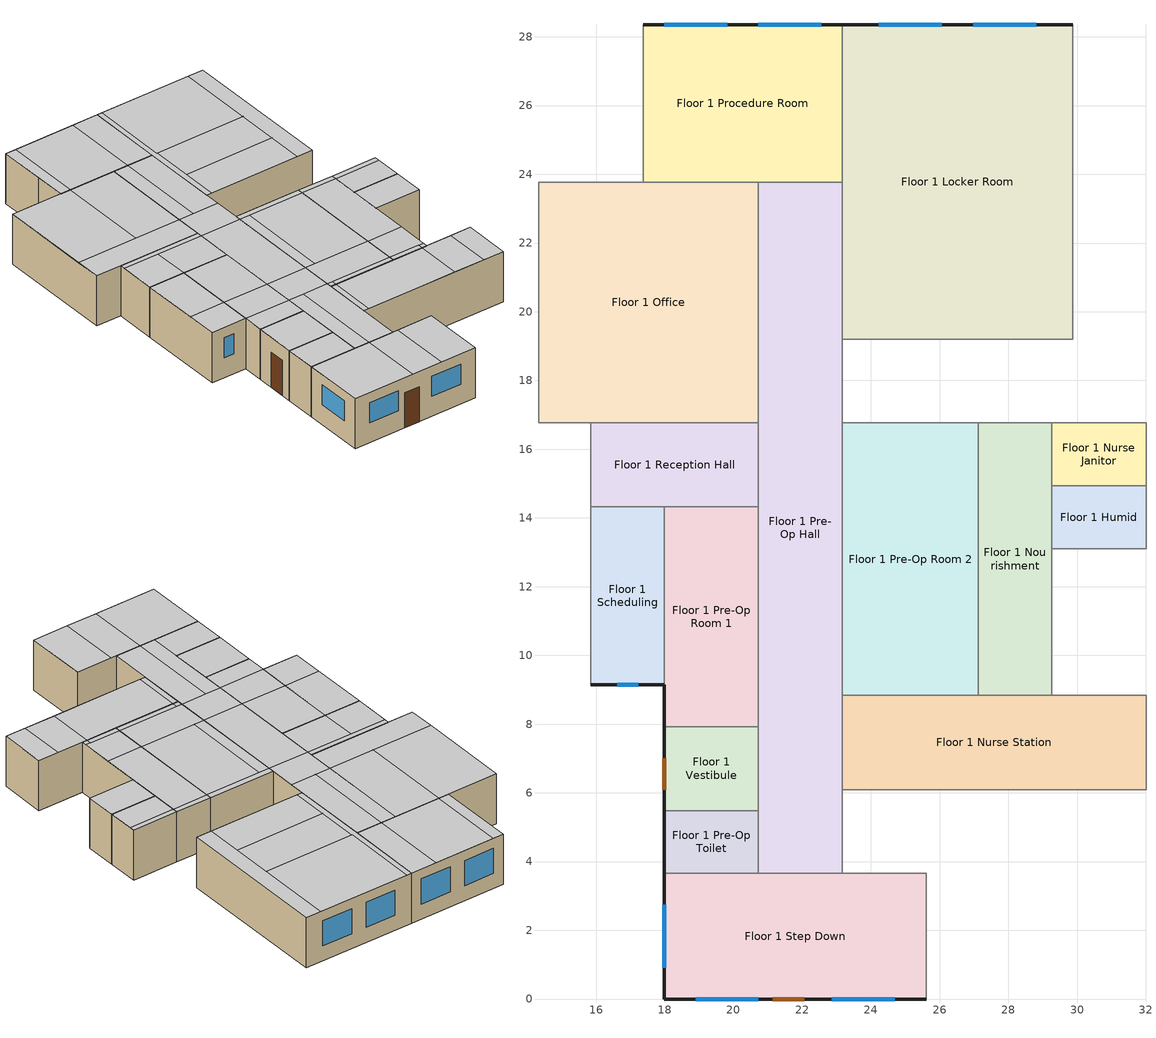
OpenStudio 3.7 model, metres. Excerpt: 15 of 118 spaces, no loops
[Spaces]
Floor 1 Vestibule
 floor ground (Foundation F 126 Perim 244 Area 669): 20.73,7.92 20.73,5.49 17.98,5.49 17.98,7.92 z0
 wall outside: 17.98,7.92 17.98,5.49 z0:3.05
 wall to Floor 1 Pre-Op Hall: 20.73,5.49 20.73,7.92 z0:3.05
 wall to Floor 1 Pre-Op Room 1: 20.73,7.92 17.98,7.92 z0:3.05
 wall to Floor 1 Pre-Op Toilet: 17.98,5.49 20.73,5.49 z0:3.05
 door: 17.98,7.01 17.98,6.1 z0:2.13
 ceiling to Floor 2 Exam 1: 20.73,5.49 20.73,7.92 17.98,7.92 17.98,5.49 z3.05
Floor 1 Scheduling
 floor ground (Foundation F 126 Perim 213 Area 1106): 17.98,14.33 17.98,9.14 15.85,9.14 15.85,14.33 z0
 wall outside: 15.85,9.14 17.98,9.14 z0:3.05
 wall to Floor 1 Reception: 15.85,14.33 15.85,9.14 z0:3.05
 wall to Floor 1 Pre-Op Room 1: 17.98,9.14 17.98,14.33 z0:3.05
 wall to Floor 1 Reception Hall: 17.98,14.33 15.85,14.33 z0:3.05
 window: 16.61,9.14 17.22,9.14 z1.22:2.44
 ceiling to Floor 2 Reception Toilet: 17.98,10.97 17.98,14.33 15.85,14.33 15.85,10.97 z3.05
 ceiling to Floor 2 Reception Hall: 17.98,9.14 17.98,10.97 15.85,10.97 15.85,9.14 z3.05
Floor 1 Pre-Op Room 1
 floor ground (Foundation F 126 Perim 122 Area 1756): 20.73,14.33 20.73,7.92 17.98,7.92 17.98,14.33 z0
 wall outside: 17.98,9.14 17.98,7.92 z0:3.05
 wall to Floor 1 Reception Hall: 20.73,14.33 17.98,14.33 z0:3.05
 wall to Floor 1 Pre-Op Hall: 20.73,7.92 20.73,14.33 z0:3.05
 ceiling to Floor 2 Scheduling 2: 20.73,10.97 20.73,14.33 17.98,14.33 17.98,10.97 z3.05
 ceiling to Floor 2 Reception Hall: 20.73,9.14 20.73,10.97 17.98,10.97 17.98,9.14 z3.05
 ceiling to Floor 2 Exam 1: 20.73,7.92 20.73,9.14 17.98,9.14 17.98,7.92 z3.05
Floor 1 Pre-Op Hall
 floor ground (Foundation F 126 Perim 0 Area 4905): 23.16,23.77 23.16,3.66 20.73,3.66 20.73,23.77 z0
 wall to Floor 1 Nurse Hall: 23.16,3.66 23.16,6.1 z0:3.05
 wall to Floor 1 Office: 20.73,23.77 20.73,16.76 z0:3.05
 wall to Floor 1 Locker Room Hall: 23.16,16.76 23.16,19.2 z0:3.05
 wall to Floor 1 Pre-Op Room 2: 23.16,8.84 23.16,16.76 z0:3.05
 wall to Floor 1 Procedure Room: 23.16,23.77 20.73,23.77 z0:3.05
 wall to Floor 1 Nurse Station: 23.16,6.1 23.16,8.84 z0:3.05
 wall to Floor 1 Step Down: 20.73,3.66 23.16,3.66 z0:3.05
 wall to Floor 1 Locker Room: 23.16,19.2 23.16,23.77 z0:3.05
 wall to Floor 1 Pre-Op Toilet: 20.73,5.49 20.73,3.66 z0:3.05
 wall to Floor 1 Reception Hall: 20.73,16.76 20.73,14.33 z0:3.05
 ceiling to Floor 2 Exam 1: 21.64,3.66 21.64,9.14 20.73,9.14 20.73,3.66 z3.05
 ceiling to Floor 2 Exam Hall 1: 23.16,3.66 23.16,9.14 21.64,9.14 21.64,3.66 z3.05
 ceiling to Floor 2 Work Hall: 23.16,16.46 23.16,18.29 20.73,18.29 20.73,16.46 z3.05
 ceiling to Floor 2 Exam Hall 6: 23.16,18.29 23.16,23.77 21.64,23.77 21.64,18.29 z3.05
 ceiling to Floor 2 Exam 9: 21.64,18.29 21.64,23.77 20.73,23.77 20.73,18.29 z3.05
 ceiling to Floor 2 Scheduling 2: 23.16,10.97 23.16,16.46 20.73,16.46 20.73,10.97 z3.05
 ceiling to Floor 2 Reception Hall: 23.16,9.14 23.16,10.97 20.73,10.97 20.73,9.14 z3.05
Floor 1 Procedure Room
 floor ground (Foundation F 126 Perim 579 Area 2648): 23.16,28.35 23.16,23.77 17.37,23.77 17.37,28.35 z0
 wall outside: 23.16,28.35 17.37,28.35 z0:3.05
 wall to Floor 1 Locker Room: 23.16,23.77 23.16,28.35 z0:3.05
 wall to Floor 1 MRI Hall: 17.37,25.6 17.37,23.77 z0:3.05
 wall to Floor 1 Office: 17.37,23.77 20.73,23.77 z0:3.05
 wall to Floor 1 MRI Toilet: 17.37,28.35 17.37,25.6 z0:3.05
 window: 19.81,28.35 17.98,28.35 / 22.56,28.35 20.73,28.35 z0.91:2.44
 ceiling to Floor 2 Work: 17.98,23.77 17.98,28.35 17.37,28.35 17.37,23.77 z3.05
 ceiling to Floor 2 Exam Hall 6: 23.16,23.77 23.16,28.35 21.64,28.35 21.64,23.77 z3.05
 ceiling to Floor 2 Exam 9: 21.64,23.77 21.64,28.35 17.98,28.35 17.98,23.77 z3.05
Floor 1 Pre-Op Room 2
 floor ground (Foundation F 126 Perim 0 Area 314): 27.13,16.76 27.13,8.84 23.16,8.84 23.16,16.76 z0
 wall to Floor 1 Nurse Station: 23.16,8.84 27.13,8.84 z0:3.05
 wall to Floor 1 Locker Room Hall: 27.13,16.76 23.16,16.76 z0:3.05
 wall to Floor 1 Nourishment: 27.13,8.84 27.13,16.76 z0:3.05
 ceiling to Floor 2 Work Hall: 27.13,16.46 27.13,16.76 23.16,16.76 23.16,16.46 z3.05
 ceiling to Floor 2 Exam Hall 1: 23.47,8.84 23.47,9.14 23.16,9.14 23.16,8.84 z3.05
 ceiling to Floor 2 Exam 2: 27.13,8.84 27.13,9.14 23.47,9.14 23.47,8.84 z3.05
 ceiling to Floor 2 Reception Hall: 27.13,9.14 27.13,10.97 23.16,10.97 23.16,9.14 z3.05
 ceiling to Floor 2 Scheduling 2: 23.77,10.97 23.77,16.46 23.16,16.46 23.16,10.97 z3.05
 ceiling to Floor 2 X-Ray: 27.13,10.97 27.13,16.46 23.77,16.46 23.77,10.97 z3.05
Floor 1 Locker Room
 floor ground (Foundation F 126 Perim 671 Area 6132): 29.87,28.35 29.87,19.2 23.16,19.2 23.16,28.35 z0
 wall outside: 29.87,28.35 23.16,28.35 z0:3.05
 wall to Floor 1 Locker Room Hall: 23.16,19.2 29.87,19.2 z0:3.05
 wall to Floor 1 Lounge: 29.87,19.2 29.87,28.35 z0:3.05
 window: 28.8,28.35 26.97,28.35 / 26.06,28.35 24.23,28.35 z0.91:2.44
 ceiling to Floor 2 Exam Hall 5: 29.87,19.2 29.87,28.35 28.96,28.35 28.96,19.2 z3.05
 ceiling to Floor 2 Exam 8: 28.96,23.77 28.96,28.35 23.47,28.35 23.47,23.77 z3.05
 ceiling to Floor 2 Exam Hall 6: 23.47,19.2 23.47,28.35 23.16,28.35 23.16,19.2 z3.05
 ceiling to Floor 2 Nurse Station 2: 28.96,19.2 28.96,21.34 23.47,21.34 23.47,19.2 z3.05
 ceiling to Floor 2 Storage 3: 28.96,21.34 28.96,23.77 23.47,23.77 23.47,21.34 z3.05
Floor 1 Nurse Station
 floor ground (Foundation F 126 Perim 0 Area 2425): 32,8.84 32,6.1 23.16,6.1 23.16,8.84 z0
 wall to Floor 1 Nurse Hall: 23.16,6.1 32,6.1 z0:3.05
 wall to Floor 1 Clean: 32,8.84 29.26,8.84 z0:3.05
 wall to Floor 1 Nourishment: 29.26,8.84 27.13,8.84 z0:3.05
 wall to Floor 1 PACU: 32,6.1 32,8.84 z0:3.05
 ceiling to Floor 2 Exam Hall 2: 30.78,6.1 30.78,8.84 28.96,8.84 28.96,6.1 z3.05
 ceiling to Floor 2 Exam Hall 1: 23.47,6.1 23.47,8.84 23.16,8.84 23.16,6.1 z3.05
 ceiling to Floor 2 Exam 3: 32,6.1 32,8.84 30.78,8.84 30.78,6.1 z3.05
 ceiling to Floor 2 Exam 2: 28.96,6.1 28.96,8.84 23.47,8.84 23.47,6.1 z3.05
Floor 1 Pre-Op Toilet
 floor ground (Foundation F 126 Perim 183 Area 502): 20.73,5.49 20.73,3.66 17.98,3.66 17.98,5.49 z0
 wall outside: 17.98,5.49 17.98,3.66 z0:3.05
 wall to Floor 1 Step Down: 17.98,3.66 20.73,3.66 z0:3.05
 ceiling to Floor 2 Exam 1: 20.73,3.66 20.73,5.49 17.98,5.49 17.98,3.66 z3.05
Floor 1 Office
 floor ground (Foundation F 126 Perim 0 Area 4487): 20.73,23.77 20.73,16.76 14.33,16.76 14.33,23.77 z0
 wall to Floor 1 MRI Hall: 17.37,23.77 14.33,23.77 z0:3.05
 wall to Floor 1 Reception: 14.33,23.77 14.33,16.76 15.85,16.76 z0:3.05
 wall to Floor 1 Reception Hall: 15.85,16.76 20.73,16.76 z0:3.05
 ceiling to Floor 2 Work Hall: 20.73,16.76 20.73,18.29 14.33,18.29 14.33,16.76 z3.05
 ceiling to Floor 2 Exam 9: 20.73,18.29 20.73,23.77 17.98,23.77 17.98,18.29 z3.05
 ceiling to Floor 2 Work: 17.98,18.29 17.98,23.77 14.33,23.77 14.33,18.29 z3.05
Floor 1 Nourishment
 floor ground (Foundation F 126 Perim 0 Area 1691): 29.26,16.76 29.26,8.84 27.13,8.84 27.13,16.76 z0
 wall to Floor 1 Nurse Janitor: 29.26,14.94 29.26,16.76 z0:3.05
 wall to Floor 1 Humid: 29.26,13.11 29.26,14.94 z0:3.05
 wall to Floor 1 Locker Room Hall: 29.26,16.76 27.13,16.76 z0:3.05
 wall to Floor 1 Clean: 29.26,8.84 29.26,13.11 z0:3.05
 ceiling to Floor 2 X-Ray: 29.26,10.97 29.26,16.46 27.13,16.46 27.13,10.97 z3.05
 ceiling to Floor 2 Exam 2: 28.96,8.84 28.96,9.14 27.13,9.14 27.13,8.84 z3.05
 ceiling to Floor 2 Reception Hall: 29.26,9.14 29.26,10.97 27.13,10.97 27.13,9.14 z3.05
 ceiling to Floor 2 Work Hall: 29.26,16.46 29.26,16.76 27.13,16.76 27.13,16.46 z3.05
 ceiling to Floor 2 Exam Hall 2: 29.26,8.84 29.26,9.14 28.96,9.14 28.96,8.84 z3.05
Floor 1 Humid
 floor ground (Foundation F 126 Perim 0 Area 502): 32,14.94 32,13.11 29.26,13.11 29.26,14.94 z0
 wall to Floor 1 Clean: 29.26,13.11 32,13.11 z0:3.05
 wall to Floor 1 Nurse Janitor: 32,14.94 29.26,14.94 z0:3.05
 wall to Floor 1 Sterile Storage: 32,13.11 32,14.94 z0:3.05
 ceiling to Floor 2 X-Ray: 32,13.11 32,14.94 29.26,14.94 29.26,13.11 z3.05
Floor 1 Step Down
 floor ground (Foundation F 126 Perim 1128 Area 2787): 25.6,3.66 25.6,0 17.98,0 17.98,3.66 z0
 wall outside: 17.98,3.66 17.98,0 25.6,0 z0:3.05
 wall to Floor 1 Nurse Hall: 25.6,3.66 23.16,3.66 z0:3.05
 wall to Floor 1 Recovery Room: 25.6,0 25.6,3.66 z0:3.05
 window: 22.86,0 24.69,0 / 18.9,0 20.73,0 / 17.98,2.74 17.98,0.91 z1.22:2.44
 door: 21.14,0 22.06,0 z0:2.13
 ceiling to Floor 2 Exam 1: 21.64,0 21.64,3.66 17.98,3.66 17.98,0 z3.05
 ceiling to Floor 2 Exam Hall 1: 23.47,0 23.47,3.66 21.64,3.66 21.64,0 z3.05
 ceiling to Floor 2 Exam 2: 25.6,0 25.6,3.66 23.47,3.66 23.47,0 z3.05
Floor 1 Reception Hall
 floor ground (Foundation F 126 Perim 0 Area 1189): 20.73,16.76 20.73,14.33 15.85,14.33 15.85,16.76 z0
 wall to Floor 1 Reception: 15.85,16.76 15.85,14.33 z0:3.05
 ceiling to Floor 2 Work Hall: 20.73,16.46 20.73,16.76 15.85,16.76 15.85,16.46 z3.05
 ceiling to Floor 2 Reception Toilet: 17.98,14.33 17.98,16.46 15.85,16.46 15.85,14.33 z3.05
 ceiling to Floor 2 Scheduling 2: 20.73,14.33 20.73,16.46 17.98,16.46 17.98,14.33 z3.05
Floor 1 Nurse Janitor
 floor ground (Foundation F 126 Perim 0 Area 502): 32,16.76 32,14.94 29.26,14.94 29.26,16.76 z0
 wall to Floor 1 Sterile Storage: 32,14.94 32,16.76 z0:3.05
 wall to Floor 1 Locker Room Hall: 32,16.76 29.26,16.76 z0:3.05
 ceiling to Floor 2 Work Hall: 32,16.46 32,16.76 29.26,16.76 29.26,16.46 z3.05
 ceiling to Floor 2 X-Ray: 32,14.94 32,16.46 29.26,16.46 29.26,14.94 z3.05
[Site]
Atlanta-Hartsfield Jackson Intl AP_GA_USA: Latitude {deg}=33.63; Longitude {deg}=-84.43; Time Zone {hr}=-5; Elevation {m}=308; Terrain=City
[Building]
-Outpatient-ASHRAE 169-2013-3A created: 2026-01-24 15:13:09 -0500: North Axis {deg}=0; Default Construction Set=90.1-2013 - Outpatient - ASHRAE 169-2013-3A; Standards Number of Stories=3; Standards Number of Above Ground Stories=3; Standards Building Type=Outpatient
[ClimateZones]
Climate Zone Institution Name 1=ASHRAE; Climate Zone Document Name 1=ANSI/ASHRAE Standard 169; Climate Zone Document Year 1=2006; Climate Zone Value 1=3A
[Site:WaterMainsTemperature]
Calculation Method=Correlation; Annual Average Outdoor Air Temperature {C}=16.6; Maximum Difference In Monthly Average Outdoor Air Temperatures {deltaC}=22.5
[SizingPeriod:DesignDay] Barometric Pressure {Pa}=97621; Rain Indicator=No; Snow Indicator=No; Day of Month=21; Daylight Saving Time Indicator=No; Humidity Condition Type=Wetbulb; Dry-Bulb Temperature Range Modifier Type=DefaultMultipliers
Name | Maximum Dry-Bulb Temperature {C} | Daily Dry-Bulb Temperature Range {deltaC} | Wind Speed {m/s} | Wind Direction {deg} | Month | Day Type | Wetbulb or DewPoint at Maximum Dry-Bulb {C} | Solar Model Indicator | ASHRAE Clear Sky Optical Depth for Beam Irradiance | ASHRAE Clear Sky Optical Depth for Diffuse Irradiance | Sky Clearness
Atlanta-Hartsfield.Jackson.Intl.AP_GA_USA Ann Clg .4% Condns DB=>MWB | 34.4 | 9.5 | 4 | 300 | 7 | SummerDesignDay | 23.5 | ASHRAETau | 0.556 | 1.779
Atlanta-Hartsfield.Jackson.Intl.AP_GA_USA Ann Htg 99.6% Condns DB | -6.3 | 0 | 5.3 | 320 | 1 | WinterDesignDay | -6.3 | ASHRAEClearSky |  |  | 0
[Site:GroundTemperature:FCfactorMethod]
January Ground Temperature {C}=16; February Ground Temperature {C}=11.9; March Ground Temperature {C}=7.7; April Ground Temperature {C}=4; May Ground Temperature {C}=7.9; June Ground Temperature {C}=13.8; July Ground Temperature {C}=17.2; August Ground Temperature {C}=20.8; September Ground Temperature {C}=24.8; October Ground Temperature {C}=26.1; November Ground Temperature {C}=26.5; December Ground Temperature {C}=22.5
[Material:NoMass] Thermal Absorptance=0.9; Solar Absorptance=0.7
Name | Roughness | Thermal Resistance {m2-K/W} | Visible Absorptance
CP02 CARPET PAD | VeryRough | 0.21648 | 0.8
Typical Insulation R-10.94 | Smooth | 1.92744 | 0.7
Typical Carpet Pad | Smooth | 0.21648 | 0.8
Typical Insulation R-10.81 | Smooth | 1.90342 | 0.7
Typical Insulation R-24.52 | Smooth | 4.31889 | 0.7
Typical Insulation R-0.58 | Smooth | 0.101875 | 0.7
Typical Insulation R-1.15 | Smooth | 0.202527 | 0.7
[Material]
Name | Roughness | Thickness {m} | Conductivity {W/m-K} | Density {kg/m3} | Specific Heat {J/kg-K} | Thermal Absorptance | Solar Absorptance | Visible Absorptance
100mm Normalweight concrete floor | MediumSmooth | 0.1016 | 2.31 | 2322 | 832
G01 13mm gypsum board | Smooth | 0.0127 | 0.16 | 800 | 1090 | 0.9 | 0.7 | 0.5
4 in. Normalweight Concrete Floor | MediumRough | 0.1016 | 2.31 | 2322 | 832 | 0.9 | 0.7 | 0.7
25mm Stucco | Smooth | 0.0254 | 0.72 | 1856 | 840 | 0.9 | 0.7 | 0.7
5/8 in. Gypsum Board | MediumSmooth | 0.0159 | 0.16 | 800 | 1090 | 0.9 | 0.7 | 0.7
Roof Membrane - Highly Reflective | VeryRough | 0.0095 | 0.16 | 1121.29 | 1460 | 0.75 | 0.45 | 0.7
Metal Roof Surface; F08 Metal surface | Smooth | 0.0008 | 45.28 | 7824 | 500 | 0.9 | 0.7 | 0.7
8 in. Normalweight Concrete Floor | MediumRough | 0.2032 | 2.31 | 2322 | 832 | 0.9 | 0.7 | 0.7
8 in. Concrete Block Basement Wall | MediumRough | 0.2032 | 1.326 | 1842 | 912 | 0.9 | 0.7 | 0.7
G05 25mm wood | MediumSmooth | 0.0254 | 0.15 | 608 | 1630 | 0.9 | 0.5 | 0.5
Std Wood 6inch | MediumSmooth | 0.15 | 0.12 | 540 | 1210 | 0.9 | 0.7 | 0.7
[Construction:FfactorGroundFloor] F-Factor {W/m-K}=1.26344
Name | Area {m2} | PerimeterExposed {m}
Foundation F 126 Perim 1128 Area 2787 | 27.8709 | 11.2776
Foundation F 126 Perim 0 Area 502 | 5.01676 | 0
Foundation F 126 Perim 183 Area 502 | 5.01676 | 1.8288
Foundation F 126 Perim 0 Area 4905 | 49.0528 | 0
Foundation F 126 Perim 213 Area 1106 | 11.0555 | 2.1336
Foundation F 126 Perim 0 Area 1691 | 16.9084 | 0
Foundation F 126 Perim 579 Area 2648 | 26.4774 | 5.7912
Foundation F 126 Perim 0 Area 4487 | 44.8722 | 0
Foundation F 126 Perim 244 Area 669 | 6.68902 | 2.4384
Foundation F 126 Perim 0 Area 314 | 31.4012 | 0
Foundation F 126 Perim 671 Area 6132 | 61.316 | 6.7056
Foundation F 126 Perim 0 Area 1189 | 11.8916 | 0
Foundation F 126 Perim 0 Area 2425 | 24.2477 | 0
Foundation F 126 Perim 122 Area 1756 | 17.5587 | 1.2192
[DefaultConstructionSet]
90.1-2013 - Outpatient - ASHRAE 169-2013-3A: Default Exterior Surface Constructions=Default Surface Constructions 1; Default Interior Surface Constructions=Default Surface Constructions 2; Default Ground Contact Surface Constructions=Default Surface Constructions 3; Default Exterior SubSurface Constructions=Default Sub Surface Constructions 1; Default Interior SubSurface Constructions=Default Sub Surface Constructions 2; Interior Partition Construction=Typical Interior Partition
[DefaultSurfaceConstructions]
Name | Floor Construction | Wall Construction | Roof Ceiling Construction
Default Surface Constructions 1 | Typical Insulated Exterior Mass Floor R-13.51 | Typical Insulated Steel Framed Exterior Wall R-12.99 | Typical IEAD Roof - Highly Reflective R-25.64
Default Surface Constructions 2 | Typical Interior Floor | Typical Interior Wall | Typical Interior Ceiling
Default Surface Constructions 3 | Typical Insulated Carpeted 8in Slab Floor | Typical Insulated Basement Mass Wall
[Construction]
Typical Insulated Exterior Mass Floor R-13.51: Typical Insulation R-10.94, 4 in. Normalweight Concrete Floor, Typical Carpet Pad
Typical Insulated Steel Framed Exterior Wall R-12.99: 25mm Stucco, 5/8 in. Gypsum Board, Typical Insulation R-10.81, 5/8 in. Gypsum Board
Typical IEAD Roof - Highly Reflective R-25.64: Roof Membrane - Highly Reflective, Typical Insulation R-24.52, Metal Roof Surface
Typical Interior Floor: 100mm Normalweight concrete floor, CP02 CARPET PAD
Typical Interior Wall: G01 13mm gypsum board, G01 13mm gypsum board
Typical Interior Ceiling: CP02 CARPET PAD, 100mm Normalweight concrete floor
Typical Insulated Carpeted 8in Slab Floor: 8 in. Normalweight Concrete Floor, Typical Carpet Pad
Typical Insulated Basement Mass Wall: 8 in. Concrete Block Basement Wall
U 0.55 SHGC 0.25: Glass_2175_LayerAvg, Gap_1_W_0_0032, Glass_2022F_LayerAvg
Typical Insulated Metal Door R-1.43: F08 Metal surface, Typical Insulation R-0.58
U 0.60 SHGC 0.25 Dbl 2.5mm air: Glass_2175_LayerAvg, Gap_1_W_0_0025, Glass_2022F_LayerAvg
Typical Overhead Door R-2.0: Typical Insulation R-1.15
Window_U_0.55_SHGC_0.35_Skylight_Frame_Width_0.709_in: Glass_2052_LayerAvg, Gap_1_W_0_0038, Glass_2027F_LayerAvg
Typical Interior Window: Clear 3mm
Typical Interior Door; Typical Interior Partition: G05 25mm wood
InteriorFurnishings: Std Wood 6inch
[DefaultSubSurfaceConstructions]
Name | Fixed Window Construction | Operable Window Construction | Door Construction | Glass Door Construction | Overhead Door Construction | Skylight Construction | Tubular Daylight Dome Construction | Tubular Daylight Diffuser Construction
Default Sub Surface Constructions 1 | U 0.55 SHGC 0.25 | U 0.55 SHGC 0.25 | Typical Insulated Metal Door R-1.43 | U 0.60 SHGC 0.25 Dbl 2.5mm air | Typical Overhead Door R-2.0 | Window_U_0.55_SHGC_0.35_Skylight_Frame_Width_0.709_in | Typical Interior Window | Typical Interior Window
Default Sub Surface Constructions 2 | Typical Interior Window | Typical Interior Window | Typical Interior Door
[WindowMaterial:Glazing] Optical Data Type=SpectralAverage; Infrared Transmittance at Normal Incidence=0; Back Side Infrared Hemispherical Emissivity=0.84; Dirt Correction Factor for Solar and Visible Transmittance=1; Solar Diffusing=No
Name | Thickness {m} | Solar Transmittance at Normal Incidence | Front Side Solar Reflectance at Normal Incidence | Back Side Solar Reflectance at Normal Incidence | Visible Transmittance at Normal Incidence | Front Side Visible Reflectance at Normal Incidence | Back Side Visible Reflectance at Normal Incidence | Front Side Infrared Hemispherical Emissivity | Conductivity {W/m-K}
Glass_2175_LayerAvg | 0.0086 | 0.167758 | 0.217606 | 0.437978 | 0.416044 | 0.078729 | 0.10654 | 0.84 | 1
Glass_2022F_LayerAvg | 0.0039 | 0.355897 | 0.394095 | 0.265645 | 0.677694 | 0.042734 | 0.05547 | 0.046 | 1
Glass_2052_LayerAvg | 0.00837 | 0.507767 | 0.054228 | 0.0544931 | 0.586833 | 0.05805 | 0.058397 | 0.84 | 1
Glass_2027F_LayerAvg | 0.004 | 0.369744 | 0.470069 | 0.340935 | 0.765222 | 0.0546 | 0.073741 | 0.03675 | 1
Clear 3mm | 0.003 | 0.837 | 0.075 | 0.075 | 0.898 | 0.081 | 0.081 | 0.84 | 0.9
[WindowMaterial:Gas] Gas Type=Air
Name | Thickness {m}
Gap_1_W_0_0032 | 0.0032
Gap_1_W_0_0025 | 0.0025
Gap_1_W_0_0038 | 0.0038
[Space] Building Story=Building Story 1; Part of Total Floor Area=Yes
Name | Space Type | Thermal Zone | Design Specification Outdoor Air Object
Floor 1 Pre-Op Room 2 | Outpatient PreOp | Floor 1 Pre-Op Room 2 ZN | Outpatient PreOp Ventilation to per-area
Floor 1 Nurse Janitor | Outpatient Janitor | Floor 1 Nurse Janitor ZN | Outpatient Janitor Ventilation to per-area
Floor 1 Vestibule | Outpatient Hall_infil | Floor 1 Vestibule ZN | Outpatient Hall_infil Ventilation to per-area
Floor 1 Scheduling | Outpatient Office | Floor 1 Scheduling ZN | Outpatient Office Ventilation to per-area
Floor 1 Pre-Op Room 1 | Outpatient PreOp | Floor 1 Pre-Op Room 1 ZN | Outpatient PreOp Ventilation to per-area
Floor 1 Nourishment | Outpatient NurseStation | Floor 1 Nourishment ZN | Outpatient NurseStation Ventilation to per-area
Floor 1 Pre-Op Hall | Outpatient Hall | Floor 1 Pre-Op Hall ZN | Outpatient Hall Ventilation to per-area
Floor 1 Procedure Room | Outpatient ProcedureRoom | Floor 1 Procedure Room ZN | Outpatient ProcedureRoom Ventilation to per-area
Floor 1 Locker Room | Outpatient LockerRoom | Floor 1 Locker Room ZN | Outpatient LockerRoom Ventilation to per-area
Floor 1 Nurse Station | Outpatient NurseStation | Floor 1 Nurse Station ZN | Outpatient NurseStation Ventilation to per-area
Floor 1 Pre-Op Toilet | Outpatient Toilet | Floor 1 Pre-Op Toilet ZN | Outpatient Toilet Ventilation to per-area
Floor 1 Office | Outpatient Office | Floor 1 Office ZN | Outpatient Office Ventilation to per-area
Floor 1 Humid | Outpatient Office | Floor 1 Humid ZN | Outpatient Office Ventilation to per-area
Floor 1 Step Down | Outpatient PACU | Floor 1 Step Down ZN | Outpatient PACU Ventilation to per-area
Floor 1 Reception Hall | Outpatient Hall | Floor 1 Reception Hall ZN | Outpatient Hall Ventilation to per-area
[BuildingStory]
Building Story 1: Nominal Z Coordinate {m}=0
[SpaceType] Standards Building Type=Outpatient
Name | Default Schedule Set | Design Specification Outdoor Air Object | Standards Space Type
Outpatient Hall | Outpatient Hall Schedule Set | Outpatient Hall Ventilation | Hall
Outpatient Hall_infil | Outpatient Hall_infil Schedule Set | Outpatient Hall_infil Ventilation | Hall_infil
Outpatient Janitor | Outpatient Janitor Schedule Set | Outpatient Janitor Ventilation | Janitor
Outpatient LockerRoom | Outpatient LockerRoom Schedule Set | Outpatient LockerRoom Ventilation | LockerRoom
Outpatient NurseStation | Outpatient NurseStation Schedule Set | Outpatient NurseStation Ventilation | NurseStation
Outpatient Office | Outpatient Office Schedule Set | Outpatient Office Ventilation | Office
Outpatient PACU | Outpatient PACU Schedule Set | Outpatient PACU Ventilation | PACU
Outpatient PreOp | Outpatient PreOp Schedule Set | Outpatient PreOp Ventilation | PreOp
Outpatient ProcedureRoom | Outpatient ProcedureRoom Schedule Set | Outpatient ProcedureRoom Ventilation | ProcedureRoom
Outpatient Toilet | Outpatient Toilet Schedule Set | Outpatient Toilet Ventilation | Toilet
[People:Definition] Number of People Calculation Method=People/Area; Fraction Radiant=0.3
Name | People per Space Floor Area {person/m2}
Outpatient LockerRoom People Definition | 0.161566
Outpatient NurseStation People Definition; Outpatient PACU People Definition; Outpatient ProcedureRoom People Definition | 0.215493
Outpatient Office People Definition | 0.0538196
Outpatient PreOp People Definition | 0.107639
[People] Work Efficiency Schedule=Work Efficiency Schedule; Clothing Insulation Schedule=Clothing Schedule; Air Velocity Schedule=Air Velocity Schedule; Multiplier=1
Name | People Definition | Space or SpaceType
Outpatient LockerRoom People | Outpatient LockerRoom People Definition | Outpatient LockerRoom
Outpatient NurseStation People | Outpatient NurseStation People Definition | Outpatient NurseStation
Outpatient Office People | Outpatient Office People Definition | Outpatient Office
Outpatient PACU People | Outpatient PACU People Definition | Outpatient PACU
Outpatient PreOp People | Outpatient PreOp People Definition | Outpatient PreOp
Outpatient ProcedureRoom People | Outpatient ProcedureRoom People Definition | Outpatient ProcedureRoom
[Lights:Definition] Design Level Calculation Method=Watts/Area; Fraction Radiant=0.7; Fraction Visible=0.2; Return Air Fraction=0
Name | Watts per Space Floor Area {W/m2}
Outpatient Hall Lights Definition; Outpatient Hall_infil Lights Definition | 10.6563
Outpatient Janitor Lights Definition | 6.78126
Outpatient LockerRoom Lights Definition | 9.9028
Outpatient NurseStation Lights Definition | 7.64238
Outpatient Office Lights Definition | 11.9479
Outpatient PACU Lights Definition | 12.3785
Outpatient PreOp Lights Definition | 6.67362
Outpatient ProcedureRoom Lights Definition | 17.8681
Outpatient Toilet Lights Definition | 10.5486
[Lights] Fraction Replaceable=1
Name | Lights Definition | Space or SpaceType
Outpatient Hall Lights | Outpatient Hall Lights Definition | Outpatient Hall
Outpatient Hall_infil Lights | Outpatient Hall_infil Lights Definition | Outpatient Hall_infil
Outpatient Janitor Lights | Outpatient Janitor Lights Definition | Outpatient Janitor
Outpatient LockerRoom Lights | Outpatient LockerRoom Lights Definition | Outpatient LockerRoom
Outpatient NurseStation Lights | Outpatient NurseStation Lights Definition | Outpatient NurseStation
Outpatient Office Lights | Outpatient Office Lights Definition | Outpatient Office
Outpatient PACU Lights | Outpatient PACU Lights Definition | Outpatient PACU
Outpatient PreOp Lights | Outpatient PreOp Lights Definition | Outpatient PreOp
Outpatient ProcedureRoom Lights | Outpatient ProcedureRoom Lights Definition | Outpatient ProcedureRoom
Outpatient Toilet Lights | Outpatient Toilet Lights Definition | Outpatient Toilet
[ElectricEquipment:Definition] Design Level Calculation Method=Watts/Area; Fraction Latent=0; Fraction Radiant=0.5; Fraction Lost=0
Name | Watts per Space Floor Area {W/m2}
Outpatient Hall Elec Equip Definition; Outpatient Hall_infil Elec Equip Definition; Outpatient Toilet Elec Equip Definition | 4.30556
Outpatient Janitor Elec Equip Definition | 1.07639
Outpatient LockerRoom Elec Equip Definition; Outpatient PACU Elec Equip Definition; Outpatient ProcedureRoom Elec Equip Definition | 32.2917
Outpatient NurseStation Elec Equip Definition; Outpatient PreOp Elec Equip Definition | 21.5278
Outpatient Office Elec Equip Definition | 11.8403
[ElectricEquipment]
Name | Electric Equipment Definition | Space or SpaceType
Outpatient Hall Elec Equip | Outpatient Hall Elec Equip Definition | Outpatient Hall
Outpatient Hall_infil Elec Equip | Outpatient Hall_infil Elec Equip Definition | Outpatient Hall_infil
Outpatient Janitor Elec Equip | Outpatient Janitor Elec Equip Definition | Outpatient Janitor
Outpatient LockerRoom Elec Equip | Outpatient LockerRoom Elec Equip Definition | Outpatient LockerRoom
Outpatient NurseStation Elec Equip | Outpatient NurseStation Elec Equip Definition | Outpatient NurseStation
Outpatient Office Elec Equip | Outpatient Office Elec Equip Definition | Outpatient Office
Outpatient PACU Elec Equip | Outpatient PACU Elec Equip Definition | Outpatient PACU
Outpatient PreOp Elec Equip | Outpatient PreOp Elec Equip Definition | Outpatient PreOp
Outpatient ProcedureRoom Elec Equip | Outpatient ProcedureRoom Elec Equip Definition | Outpatient ProcedureRoom
Outpatient Toilet Elec Equip | Outpatient Toilet Elec Equip Definition | Outpatient Toilet
[DesignSpecification:OutdoorAir]
Name | Outdoor Air Method | Outdoor Air Flow per Floor Area {m3/s-m2} | Outdoor Air Flow per Person {m3/s-person} | Outdoor Air Flow Air Changes per Hour {1/hr} | Outdoor Air Flow Rate {m3/s}
Outpatient Hall Ventilation; Outpatient Hall_infil Ventilation | Sum | 0.0003048
Outpatient Janitor Ventilation | Sum | 0.0006096
Outpatient LockerRoom Ventilation; Outpatient NurseStation Ventilation; Outpatient Office Ventilation | Sum | 0.0003048 | 0.00235974
Outpatient PACU Ventilation; Outpatient PreOp Ventilation | Sum | 0.00270764 | 0.00235974
Outpatient ProcedureRoom Ventilation | Sum | 0.004064
Outpatient Toilet Ventilation |  | 0 | 0 | 0
Outpatient Office Ventilation to per-area | Sum | 0.0004318 | 0 | 0 | 0
Outpatient Hall Ventilation to per-area; Outpatient Hall_infil Ventilation to per-area | Sum | 0.0003048 | 0 | 0 | 0
Outpatient Toilet Ventilation to per-area | Sum | 0 | 0 | 0 | 0
Outpatient LockerRoom Ventilation to per-area | Sum | 0.000686054 | 0 | 0 | 0
Outpatient NurseStation Ventilation to per-area | Sum | 0.000813308 | 0 | 0 | 0
Outpatient Janitor Ventilation to per-area | Sum | 0.0006096 | 0 | 0 | 0
Outpatient PACU Ventilation to per-area | Sum | 0.00321615 | 0 | 0 | 0
Outpatient PreOp Ventilation to per-area | Sum | 0.00296164 | 0 | 0 | 0
Outpatient ProcedureRoom Ventilation to per-area | Sum | 0.004064 | 0 | 0 | 0
[DefaultScheduleSet] Number of People Schedule=OutPatientHealthCare BLDG_OCC_SCH; People Activity Level Schedule=OutPatientHealthCare ACTIVITY_SCH; Electric Equipment Schedule=OutPatientHealthCare BLDG_EQUIP_SCH_2013; Infiltration Schedule=OutPatientHealthCare INFIL_SCH
Name | Lighting Schedule
Outpatient Hall Schedule Set; Outpatient Hall_infil Schedule Set | OutPatientHealthCare BLDG_LIGHT_CORRIDOR_SCH
Outpatient Janitor Schedule Set | OutPatientHealthCare BLDG_LIGHT_STORAGE_SCH_20102013
Outpatient LockerRoom Schedule Set; Outpatient NurseStation Schedule Set; Outpatient Toilet Schedule Set | OutPatientHealthCare BLDG_LIGHT_SCH
Outpatient Office Schedule Set | OutPatientHealthCare BLDG_LIGHT_OFFICE_SCH_20102013
Outpatient PACU Schedule Set; Outpatient PreOp Schedule Set; Outpatient ProcedureRoom Schedule Set | OutPatientHealthCare BLDG_LIGHT_EXAM_SCH
[ThermostatSetpoint:DualSetpoint] Heating Setpoint Temperature Schedule=OutPatientHealthCare HTGSETP_SCH_YES_OPTIMUM
Name | Cooling Setpoint Temperature Schedule
Outpatient Office Thermostat 2; Outpatient LockerRoom Thermostat 1; Outpatient NurseStation Thermostat 1; Outpatient NurseStation Thermostat 2; Outpatient Office Thermostat 3; Outpatient Hall Thermostat 6; Outpatient PreOp Thermostat 1; Outpatient PreOp Thermostat 2; Outpatient Toilet Thermostat 4; Outpatient ProcedureRoom Thermostat 1; Outpatient Hall Thermostat 7; Outpatient Office Thermostat 4; Outpatient PACU Thermostat 3; Outpatient Hall_infil Thermostat 3 | OutPatientHealthCare CLGSETP_SCH_YES_OPTIMUM
Outpatient Janitor Thermostat 1 | OutPatientHealthCare CLGSETP_SCH_NO_SETBACK
[SpaceInfiltration:DesignFlowRate]
Name | Space or SpaceType | Schedule | Design Flow Rate Calculation Method | Flow per Exterior Surface Area {m3/s-m2} | Constant Term Coefficient | Temperature Term Coefficient | Velocity Term Coefficient | Velocity Squared Term Coefficient | Design Flow Rate {m3/s}
Floor 1 Locker Room Infiltration | Floor 1 Locker Room | OutPatientHealthCare INFIL_SCH | Flow/ExteriorArea | 0.000569573 | 0 | 0 | 0.224 | 0
Floor 1 Pre-Op Room 1 Infiltration | Floor 1 Pre-Op Room 1 | OutPatientHealthCare INFIL_SCH | Flow/ExteriorArea | 0.000569573 | 0 | 0 | 0.224 | 0
Floor 1 Pre-Op Toilet Infiltration | Floor 1 Pre-Op Toilet | OutPatientHealthCare INFIL_SCH | Flow/ExteriorArea | 0.000569573 | 0 | 0 | 0.224 | 0
Floor 1 Procedure Room Infiltration | Floor 1 Procedure Room | OutPatientHealthCare INFIL_SCH | Flow/ExteriorArea | 0.000569573 | 0 | 0 | 0.224 | 0
Floor 1 Scheduling Infiltration | Floor 1 Scheduling | OutPatientHealthCare INFIL_SCH | Flow/ExteriorArea | 0.000569573 | 0 | 0 | 0.224 | 0
Floor 1 Step Down Infiltration | Floor 1 Step Down | OutPatientHealthCare INFIL_SCH | Flow/ExteriorArea | 0.000569573 | 0 | 0 | 0.224 | 0
Floor 1 Vestibule Infiltration | Floor 1 Vestibule | OutPatientHealthCare INFIL_SCH | Flow/ExteriorArea | 0.000569573 | 0 | 0 | 0.224 | 0
Vestibule door Infiltration | Floor 1 Vestibule | OutPatientHealthCare INFIL_Door_Opening_SCH_0.131 | Flow/Space |  |  |  |  |  | 0.776825
[ThermalZone] Use Ideal Air Loads=No
Floor 1 Humid ZN: Thermostat=Outpatient Office Thermostat 2
Floor 1 Locker Room ZN: Thermostat=Outpatient LockerRoom Thermostat 1; Primary Daylighting Control=Floor 1 Locker Room Daylt Sensor 1; Fraction of Zone Controlled by Primary Daylighting Control=0.267; Secondary Daylighting Control=Floor 1 Locker Room Daylt Sensor 2; Fraction of Zone Controlled by Secondary Daylighting Control=0.267
Floor 1 Nourishment ZN: Thermostat=Outpatient NurseStation Thermostat 1
Floor 1 Nurse Janitor ZN: Thermostat=Outpatient Janitor Thermostat 1
Floor 1 Nurse Station ZN: Thermostat=Outpatient NurseStation Thermostat 2
Floor 1 Office ZN: Thermostat=Outpatient Office Thermostat 3
Floor 1 Pre-Op Hall ZN: Thermostat=Outpatient Hall Thermostat 6
Floor 1 Pre-Op Room 1 ZN: Thermostat=Outpatient PreOp Thermostat 1
Floor 1 Pre-Op Room 2 ZN: Thermostat=Outpatient PreOp Thermostat 2
Floor 1 Pre-Op Toilet ZN: Thermostat=Outpatient Toilet Thermostat 4
Floor 1 Procedure Room ZN: Thermostat=Outpatient ProcedureRoom Thermostat 1; Primary Daylighting Control=Floor 1 Procedure Room Daylt Sensor 1; Fraction of Zone Controlled by Primary Daylighting Control=0.533; Secondary Daylighting Control=Floor 1 Procedure Room Daylt Sensor 2; Fraction of Zone Controlled by Secondary Daylighting Control=0.466
Floor 1 Reception Hall ZN: Thermostat=Outpatient Hall Thermostat 7
Floor 1 Scheduling ZN: Thermostat=Outpatient Office Thermostat 4
Floor 1 Step Down ZN: Thermostat=Outpatient PACU Thermostat 3; Primary Daylighting Control=Floor 1 Step Down Daylt Sensor 1; Fraction of Zone Controlled by Primary Daylighting Control=0.773; Secondary Daylighting Control=Floor 1 Step Down Daylt Sensor 2; Fraction of Zone Controlled by Secondary Daylighting Control=0.226
Floor 1 Vestibule ZN: Thermostat=Outpatient Hall_infil Thermostat 3
[InternalMass:Definition]
Internal Mass Definition 1: Construction=InteriorFurnishings; Design Level Calculation Method=SurfaceArea/Area; Surface Area per Space Floor Area=2
[InternalMass] Internal Mass Definition=Internal Mass Definition 1; Multiplier=1
Name | Space or SpaceType
Floor 1 Step Down Mass | Floor 1 Step Down
Floor 1 Pre-Op Toilet Mass | Floor 1 Pre-Op Toilet
Floor 1 Pre-Op Hall Mass | Floor 1 Pre-Op Hall
Floor 1 Scheduling Mass | Floor 1 Scheduling
Floor 1 Nourishment Mass | Floor 1 Nourishment
Floor 1 Procedure Room Mass | Floor 1 Procedure Room
Floor 1 Office Mass | Floor 1 Office
Floor 1 Nurse Janitor Mass | Floor 1 Nurse Janitor
Floor 1 Vestibule Mass | Floor 1 Vestibule
Floor 1 Pre-Op Room 2 Mass | Floor 1 Pre-Op Room 2
Floor 1 Locker Room Mass | Floor 1 Locker Room
Floor 1 Reception Hall Mass | Floor 1 Reception Hall
Floor 1 Nurse Station Mass | Floor 1 Nurse Station
Floor 1 Pre-Op Room 1 Mass | Floor 1 Pre-Op Room 1
Floor 1 Humid Mass | Floor 1 Humid
[Exterior:Lights:Definition]
Name | Design Level {W}
Occ Sensing Exterior Lights Def | 8297.7
NonDimming Exterior Lights Def | 173.8
[Exterior:Lights] Control Option=AstronomicalClock
Name | Exterior Lights Definition | Schedule
Occ Sensing Exterior Lights Def | Occ Sensing Exterior Lights Def | OutPatientHealthCare Exterior_lighting_schedule_b
NonDimming Exterior Lights Def | NonDimming Exterior Lights Def | OutPatientHealthCare Exterior_lighting_schedule_a
[EnergyManagementSystem:ProgramCallingManager]
PVAVOutpatientF2F3OptimumStartCallingManager0: BeginTimestepBeforePredictor; PVAVOutpatientF2F3OptimumStartProg0
PVAVOutpatientF2F3OptimumStartCallingManager1: BeginTimestepBeforePredictor; PVAVOutpatientF2F3OptimumStartProg1
[HeatExchanger:AirToAir:SensibleAndLatent]
PVAV Outpatient F2 F3 ERV: Availability Schedule=Always On Discrete; Nominal Supply Air Flow Rate {m3/s}=autosize; Sensible Effectiveness at 100% Heating Air Flow=0.7; Latent Effectiveness at 100% Heating Air Flow=0.6; Sensible Effectiveness at 75% Heating Air Flow=0.7; Latent Effectiveness at 75% Heating Air Flow=0.6; Sensible Effectiveness at 100% Cooling Air Flow=0.75; Latent Effectiveness at 100% Cooling Air Flow=0.6; Sensible Effectiveness at 75% Cooling Air Flow=0.75; Latent Effectiveness at 75% Cooling Air Flow=0.6; Nominal Electric Power {W}=2247.45; Supply Air Outlet Temperature Control=Yes; Heat Exchanger Type=Rotary; Frost Control Type=ExhaustOnly; Threshold Temperature {C}=-23.3; Initial Defrost Time Fraction=0.167; Rate of Defrost Time Fraction Increase {1/K}=1.44; Economizer Lockout=Yes
[SetpointManager:OutdoorAirPretreat]
Setpoint Manager Outdoor Air Pretreat 1: Minimum Setpoint Temperature {C}=-99; Maximum Setpoint Temperature {C}=99; Minimum Setpoint Humidity Ratio {kgWater/kgDryAir}=1e-05; Maximum Setpoint Humidity Ratio {kgWater/kgDryAir}=1; Setpoint Node or NodeList=PVAV Outpatient F2 F3 ERV Primary Outlet Air Node
[Daylighting:Control] Position Z-Coordinate {m}=0.762; Illuminance Setpoint {lux}=375; Lighting Control Type=Stepped; Minimum Input Power Fraction for Continuous Dimming Control=0.3; Minimum Light Output Fraction for Continuous Dimming Control=0.2; Number of Stepped Control Steps=3; Probability Lighting will be Reset When Needed in Manual Stepped Control=1; Maximum Allowable Discomfort Glare Index=22
Name | Space | Position X-Coordinate {m} | Position Y-Coordinate {m}
Floor 1 Locker Room Daylt Sensor 1 | Floor 1 Locker Room | -1.9812 | -1.60934
Floor 1 Locker Room Daylt Sensor 2 | Floor 1 Locker Room | -1.9812 | -3.24307
Floor 1 Procedure Room Daylt Sensor 1 | Floor 1 Procedure Room | -3.9624 | -1.60934
Floor 1 Procedure Room Daylt Sensor 2 | Floor 1 Procedure Room | -3.9624 | -3.24307
Floor 1 Step Down Daylt Sensor 1 | Floor 1 Step Down | -0.6096 | 1.609344
Floor 1 Step Down Daylt Sensor 2 | Floor 1 Step Down | -0.6096 | 3.243072
[Schedule:Constant]
Always On Discrete: Value=1
[Schedule:Ruleset]
Name | Default Day Schedule | Summer Design Day Schedule | Winter Design Day Schedule
Clothing Schedule | Clothing Schedule Default Winter Clothes
Air Velocity Schedule | Air Velocity Schedule Default
Work Efficiency Schedule | Work Efficiency Schedule Default
OutPatientHealthCare BLDG_OCC_SCH | OutPatientHealthCare BLDG_OCC_SCH Default | OutPatientHealthCare BLDG_OCC_SCH Summer Design Day | OutPatientHealthCare BLDG_OCC_SCH Winter Design Day
OutPatientHealthCare ACTIVITY_SCH | OutPatientHealthCare ACTIVITY_SCH Default | OutPatientHealthCare ACTIVITY_SCH Summer Design Day | OutPatientHealthCare ACTIVITY_SCH Winter Design Day
OutPatientHealthCare BLDG_LIGHT_SCH | OutPatientHealthCare BLDG_LIGHT_SCH Default | OutPatientHealthCare BLDG_LIGHT_SCH Summer Design Day | OutPatientHealthCare BLDG_LIGHT_SCH Winter Design Day
OutPatientHealthCare BLDG_EQUIP_SCH_2013 | OutPatientHealthCare BLDG_EQUIP_SCH_2013 Default | OutPatientHealthCare BLDG_EQUIP_SCH_2013 Summer Design Day | OutPatientHealthCare BLDG_EQUIP_SCH_2013 Winter Design Day
OutPatientHealthCare INFIL_SCH | OutPatientHealthCare INFIL_SCH Default | OutPatientHealthCare INFIL_SCH Summer Design Day | OutPatientHealthCare INFIL_SCH Winter Design Day
OutPatientHealthCare HTGSETP_SCH_YES_OPTIMUM | OutPatientHealthCare HTGSETP_SCH_YES_OPTIMUM Default | OutPatientHealthCare HTGSETP_SCH_YES_OPTIMUM Summer Design Day | OutPatientHealthCare HTGSETP_SCH_YES_OPTIMUM Winter Design Day
OutPatientHealthCare CLGSETP_SCH_YES_OPTIMUM | OutPatientHealthCare CLGSETP_SCH_YES_OPTIMUM Default | OutPatientHealthCare CLGSETP_SCH_YES_OPTIMUM Summer Design Day | OutPatientHealthCare CLGSETP_SCH_YES_OPTIMUM Winter Design Day
OutPatientHealthCare BLDG_LIGHT_EXAM_SCH | OutPatientHealthCare BLDG_LIGHT_EXAM_SCH Default | OutPatientHealthCare BLDG_LIGHT_EXAM_SCH Summer Design Day | OutPatientHealthCare BLDG_LIGHT_EXAM_SCH Winter Design Day
OutPatientHealthCare BLDG_LIGHT_CORRIDOR_SCH | OutPatientHealthCare BLDG_LIGHT_CORRIDOR_SCH Default | OutPatientHealthCare BLDG_LIGHT_CORRIDOR_SCH Summer Design Day | OutPatientHealthCare BLDG_LIGHT_CORRIDOR_SCH Winter Design Day
OutPatientHealthCare BLDG_LIGHT_STORAGE_SCH_20102013 | OutPatientHealthCare BLDG_LIGHT_STORAGE_SCH_20102013 Default | OutPatientHealthCare BLDG_LIGHT_STORAGE_SCH_20102013 Summer Design Day | OutPatientHealthCare BLDG_LIGHT_STORAGE_SCH_20102013 Winter Design Day
OutPatientHealthCare CLGSETP_SCH_NO_SETBACK | OutPatientHealthCare CLGSETP_SCH_NO_SETBACK Default | OutPatientHealthCare CLGSETP_SCH_NO_SETBACK Summer Design Day | OutPatientHealthCare CLGSETP_SCH_NO_SETBACK Winter Design Day
OutPatientHealthCare BLDG_LIGHT_OFFICE_SCH_20102013 | OutPatientHealthCare BLDG_LIGHT_OFFICE_SCH_20102013 Default | OutPatientHealthCare BLDG_LIGHT_OFFICE_SCH_20102013 Summer Design Day | OutPatientHealthCare BLDG_LIGHT_OFFICE_SCH_20102013 Winter Design Day
OutPatientHealthCare INFIL_Door_Opening_SCH_0.131 | OutPatientHealthCare INFIL_Door_Opening_SCH_0.131 Default | OutPatientHealthCare INFIL_Door_Opening_SCH_0.131 Summer Design Day | OutPatientHealthCare INFIL_Door_Opening_SCH_0.131 Winter Design Day
OutPatientHealthCare Exterior_lighting_schedule_b | OutPatientHealthCare Exterior_lighting_schedule_b Default | OutPatientHealthCare Exterior_lighting_schedule_b Summer Design Day | OutPatientHealthCare Exterior_lighting_schedule_b Winter Design Day
OutPatientHealthCare Exterior_lighting_schedule_a | OutPatientHealthCare Exterior_lighting_schedule_a Default | OutPatientHealthCare Exterior_lighting_schedule_a Summer Design Day | OutPatientHealthCare Exterior_lighting_schedule_a Winter Design Day
[Schedule:Day]
Clothing Schedule Default Winter Clothes; OutPatientHealthCare INFIL_SCH Winter Design Day; OutPatientHealthCare INFIL_SCH Summer Design Day: 24, 0, 1
Clothing Schedule Summer Clothes: 24, 0, 0.5
Air Velocity Schedule Default: 24, 0, 0.2
Work Efficiency Schedule Default; OutPatientHealthCare INFIL_Door_Opening_SCH_0.131 Default; OutPatientHealthCare INFIL_Door_Opening_SCH_0.131 Winter Design Day; OutPatientHealthCare INFIL_Door_Opening_SCH_0.131 Summer Design Day: 24, 0, 0
OutPatientHealthCare BLDG_OCC_SCH Default: 8, 0, 0, 17, 0, 0.05, 24, 0, 0
OutPatientHealthCare BLDG_OCC_SCH Summer Design Day; OutPatientHealthCare BLDG_OCC_SCH SmrDsn|Wkdy Day: 4, 0, 0.05, 6, 0, 0.2, 7, 0, 0.5, 18, 0, 0.9, 20, 0, 0.5, 22, 0, 0.2, 24, 0, 0.05
OutPatientHealthCare BLDG_OCC_SCH Winter Design Day; OutPatientHealthCare BLDG_OCC_SCH WntrDsn|Sat Day: 7, 0, 0.05, 9, 0, 0.2, 15, 0, 0.3, 20, 0, 0.2, 24, 0, 0.05
OutPatientHealthCare ACTIVITY_SCH Default; OutPatientHealthCare ACTIVITY_SCH Winter Design Day; OutPatientHealthCare ACTIVITY_SCH Summer Design Day: 24, 0, 120
OutPatientHealthCare BLDG_LIGHT_SCH Default; OutPatientHealthCare BLDG_LIGHT_EXAM_SCH Default; OutPatientHealthCare BLDG_LIGHT_CORRIDOR_SCH Default: 8, 0, 0.05, 17, 0, 0.1, 24, 0, 0.05
OutPatientHealthCare BLDG_LIGHT_SCH Summer Design Day; OutPatientHealthCare BLDG_LIGHT_SCH SmrDsn|Wkdy Day; OutPatientHealthCare BLDG_LIGHT_EXAM_SCH Summer Design Day; OutPatientHealthCare BLDG_LIGHT_EXAM_SCH SmrDsn|Wkdy Day; OutPatientHealthCare BLDG_LIGHT_CORRIDOR_SCH Summer Design Day; OutPatientHealthCare BLDG_LIGHT_CORRIDOR_SCH SmrDsn|Wkdy Day; OutPatientHealthCare BLDG_LIGHT_STORAGE_SCH_20102013 Summer Design Day; OutPatientHealthCare BLDG_LIGHT_OFFICE_SCH_20102013 Summer Design Day: 4, 0, 0.1, 6, 0, 0.3, 7, 0, 0.6, 18, 0, 0.9, 20, 0, 0.6, 22, 0, 0.3, 24, 0, 0.1
OutPatientHealthCare BLDG_LIGHT_SCH Winter Design Day; OutPatientHealthCare BLDG_LIGHT_SCH WntrDsn|Sat Day; OutPatientHealthCare BLDG_LIGHT_EXAM_SCH Winter Design Day; OutPatientHealthCare BLDG_LIGHT_EXAM_SCH WntrDsn|Sat Day; OutPatientHealthCare BLDG_LIGHT_CORRIDOR_SCH Winter Design Day; OutPatientHealthCare BLDG_LIGHT_CORRIDOR_SCH WntrDsn|Sat Day; OutPatientHealthCare BLDG_LIGHT_STORAGE_SCH_20102013 Winter Design Day; OutPatientHealthCare BLDG_LIGHT_OFFICE_SCH_20102013 Winter Design Day: 7, 0, 0.1, 9, 0, 0.3, 15, 0, 0.4, 20, 0, 0.3, 24, 0, 0.1
OutPatientHealthCare BLDG_EQUIP_SCH_2013 Default: 8, 0, 0.297138, 17, 0, 0.49523, 24, 0, 0.297138
OutPatientHealthCare BLDG_EQUIP_SCH_2013 Sat Day: 7, 0, 0.297138, 9, 0, 0.49523, 15, 0, 0.792368, 20, 0, 0.49523, 24, 0, 0.297138
OutPatientHealthCare BLDG_EQUIP_SCH_2013 Summer Design Day: 4, 0, 0.3, 6, 0, 0.5, 18, 0, 1, 20, 0, 0.5, 24, 0, 0.3
OutPatientHealthCare BLDG_EQUIP_SCH_2013 Wkdy Day: 4, 0, 0.297138, 6, 0, 0.49523, 18, 0, 0.990461, 20, 0, 0.49523, 24, 0, 0.297138
OutPatientHealthCare BLDG_EQUIP_SCH_2013 Winter Design Day: 7, 0, 0.3, 9, 0, 0.5, 15, 0, 0.8, 20, 0, 0.5, 24, 0, 0.3
OutPatientHealthCare INFIL_SCH Default; OutPatientHealthCare INFIL_SCH Default|Sat|Wkdy Day: 24, 0, 0.25
OutPatientHealthCare HTGSETP_SCH_YES_OPTIMUM Default: 24, 0, 18.3
OutPatientHealthCare HTGSETP_SCH_YES_OPTIMUM Sat Day: 5, 0, 18.3, 6, 0, 19.4, 7, 0, 20, 15, 0, 21.1, 24, 0, 18.3
OutPatientHealthCare HTGSETP_SCH_YES_OPTIMUM Summer Design Day: 5, 0, 18.3, 18, 0, 21.1, 24, 0, 18.3
OutPatientHealthCare HTGSETP_SCH_YES_OPTIMUM Wkdy Day: 5, 0, 18.3, 6, 0, 19.4, 7, 0, 20, 18, 0, 21.1, 24, 0, 18.3
OutPatientHealthCare HTGSETP_SCH_YES_OPTIMUM Winter Design Day: 7, 0, 18.3, 15, 0, 21.1, 24, 0, 18.3
OutPatientHealthCare CLGSETP_SCH_YES_OPTIMUM Default: 24, 0, 25
OutPatientHealthCare CLGSETP_SCH_YES_OPTIMUM Sat Day: 5, 0, 25, 6, 0, 23.9, 7, 0, 23.3, 15, 0, 22.2, 24, 0, 25
OutPatientHealthCare CLGSETP_SCH_YES_OPTIMUM Summer Design Day; OutPatientHealthCare CLGSETP_SCH_NO_SETBACK Summer Design Day: 5, 0, 25, 18, 0, 22.2, 24, 0, 25
OutPatientHealthCare CLGSETP_SCH_YES_OPTIMUM Wkdy Day: 5, 0, 25, 6, 0, 23.9, 7, 0, 23.3, 18, 0, 22.2, 24, 0, 25
OutPatientHealthCare CLGSETP_SCH_YES_OPTIMUM Winter Design Day; OutPatientHealthCare CLGSETP_SCH_NO_SETBACK Winter Design Day: 7, 0, 25, 15, 0, 22.2, 24, 0, 25
OutPatientHealthCare BLDG_LIGHT_STORAGE_SCH_20102013 Default: 8, 0, 0.033565, 17, 0, 0.06713, 24, 0, 0.033565
OutPatientHealthCare BLDG_LIGHT_STORAGE_SCH_20102013 Sat Day: 7, 0, 0.06713, 9, 0, 0.20139, 15, 0, 0.26852, 20, 0, 0.20139, 24, 0, 0.06713
OutPatientHealthCare BLDG_LIGHT_STORAGE_SCH_20102013 Wkdy Day: 4, 0, 0.06713, 6, 0, 0.20139, 7, 0, 0.40278, 18, 0, 0.60417, 20, 0, 0.40278, 22, 0, 0.20139, 24, 0, 0.06713
OutPatientHealthCare CLGSETP_SCH_NO_SETBACK Default; OutPatientHealthCare CLGSETP_SCH_NO_SETBACK Default|Wkdy Day: 24, 0, 22.2
OutPatientHealthCare BLDG_LIGHT_OFFICE_SCH_20102013 Default: 8, 0, 0.05, 17, 0, 0.08591, 24, 0, 0.05
OutPatientHealthCare BLDG_LIGHT_OFFICE_SCH_20102013 Sat Day: 7, 0, 0.08591, 9, 0, 0.25773, 15, 0, 0.34364, 20, 0, 0.25773, 24, 0, 0.08591
OutPatientHealthCare BLDG_LIGHT_OFFICE_SCH_20102013 Wkdy Day: 4, 0, 0.08591, 6, 0, 0.25773, 7, 0, 0.51546, 18, 0, 0.77319, 20, 0, 0.51546, 22, 0, 0.25773, 24, 0, 0.08591
OutPatientHealthCare INFIL_Door_Opening_SCH_0.131 Wkdy Day: 6, 0, 0, 7, 0, 0.131, 18, 0, 1, 19, 0, 0.131, 24, 0, 0
OutPatientHealthCare Exterior_lighting_schedule_b Default; OutPatientHealthCare Exterior_lighting_schedule_b Winter Design Day; OutPatientHealthCare Exterior_lighting_schedule_b Summer Design Day: 6, 0, 0.7, 24, 0, 1
OutPatientHealthCare Exterior_lighting_schedule_a Default; OutPatientHealthCare Exterior_lighting_schedule_a Winter Design Day; OutPatientHealthCare Exterior_lighting_schedule_a Summer Design Day: 6, 0, 0, 24, 0, 1
[Schedule:Rule] Date Specification Type=DateRange; Start Day=1
Name | Schedule Ruleset | Rule Order | Day Schedule | Start Month | End Month | End Day | Apply Monday | Apply Tuesday | Apply Wednesday | Apply Thursday | Apply Friday | Apply Saturday
Schedule Rule 1 | Clothing Schedule | 0 | Clothing Schedule Summer Clothes | 5 | 9 | 30
Schedule Rule 2 | OutPatientHealthCare BLDG_OCC_SCH | 1 | OutPatientHealthCare BLDG_OCC_SCH SmrDsn|Wkdy Day | 1 | 12 | 31 | Yes | Yes | Yes | Yes | Yes
Schedule Rule 3 | OutPatientHealthCare BLDG_OCC_SCH | 0 | OutPatientHealthCare BLDG_OCC_SCH WntrDsn|Sat Day | 1 | 12 | 31 |  |  |  |  |  | Yes
Schedule Rule 4 | OutPatientHealthCare BLDG_LIGHT_SCH | 1 | OutPatientHealthCare BLDG_LIGHT_SCH SmrDsn|Wkdy Day | 1 | 12 | 31 | Yes | Yes | Yes | Yes | Yes
Schedule Rule 5 | OutPatientHealthCare BLDG_LIGHT_SCH | 0 | OutPatientHealthCare BLDG_LIGHT_SCH WntrDsn|Sat Day | 1 | 12 | 31 |  |  |  |  |  | Yes
Schedule Rule 6 | OutPatientHealthCare BLDG_EQUIP_SCH_2013 | 1 | OutPatientHealthCare BLDG_EQUIP_SCH_2013 Sat Day | 1 | 12 | 31 |  |  |  |  |  | Yes
Schedule Rule 7 | OutPatientHealthCare BLDG_EQUIP_SCH_2013 | 0 | OutPatientHealthCare BLDG_EQUIP_SCH_2013 Wkdy Day | 1 | 12 | 31 | Yes | Yes | Yes | Yes | Yes
Schedule Rule 8 | OutPatientHealthCare INFIL_SCH | 0 | OutPatientHealthCare INFIL_SCH Default|Sat|Wkdy Day | 1 | 12 | 31 | Yes | Yes | Yes | Yes | Yes | Yes
Schedule Rule 9 | OutPatientHealthCare HTGSETP_SCH_YES_OPTIMUM | 1 | OutPatientHealthCare HTGSETP_SCH_YES_OPTIMUM Sat Day | 1 | 12 | 31 |  |  |  |  |  | Yes
Schedule Rule 10 | OutPatientHealthCare HTGSETP_SCH_YES_OPTIMUM | 0 | OutPatientHealthCare HTGSETP_SCH_YES_OPTIMUM Wkdy Day | 1 | 12 | 31 | Yes | Yes | Yes | Yes | Yes
Schedule Rule 11 | OutPatientHealthCare CLGSETP_SCH_YES_OPTIMUM | 1 | OutPatientHealthCare CLGSETP_SCH_YES_OPTIMUM Sat Day | 1 | 12 | 31 |  |  |  |  |  | Yes
Schedule Rule 12 | OutPatientHealthCare CLGSETP_SCH_YES_OPTIMUM | 0 | OutPatientHealthCare CLGSETP_SCH_YES_OPTIMUM Wkdy Day | 1 | 12 | 31 | Yes | Yes | Yes | Yes | Yes
Schedule Rule 19 | OutPatientHealthCare BLDG_LIGHT_EXAM_SCH | 1 | OutPatientHealthCare BLDG_LIGHT_EXAM_SCH SmrDsn|Wkdy Day | 1 | 12 | 31 | Yes | Yes | Yes | Yes | Yes
Schedule Rule 20 | OutPatientHealthCare BLDG_LIGHT_EXAM_SCH | 0 | OutPatientHealthCare BLDG_LIGHT_EXAM_SCH WntrDsn|Sat Day | 1 | 12 | 31 |  |  |  |  |  | Yes
Schedule Rule 21 | OutPatientHealthCare BLDG_LIGHT_CORRIDOR_SCH | 1 | OutPatientHealthCare BLDG_LIGHT_CORRIDOR_SCH SmrDsn|Wkdy Day | 1 | 12 | 31 | Yes | Yes | Yes | Yes | Yes
Schedule Rule 22 | OutPatientHealthCare BLDG_LIGHT_CORRIDOR_SCH | 0 | OutPatientHealthCare BLDG_LIGHT_CORRIDOR_SCH WntrDsn|Sat Day | 1 | 12 | 31 |  |  |  |  |  | Yes
Schedule Rule 23 | OutPatientHealthCare BLDG_LIGHT_STORAGE_SCH_20102013 | 1 | OutPatientHealthCare BLDG_LIGHT_STORAGE_SCH_20102013 Sat Day | 1 | 12 | 31 |  |  |  |  |  | Yes
Schedule Rule 24 | OutPatientHealthCare BLDG_LIGHT_STORAGE_SCH_20102013 | 0 | OutPatientHealthCare BLDG_LIGHT_STORAGE_SCH_20102013 Wkdy Day | 1 | 12 | 31 | Yes | Yes | Yes | Yes | Yes
Schedule Rule 25 | OutPatientHealthCare CLGSETP_SCH_NO_SETBACK | 0 | OutPatientHealthCare CLGSETP_SCH_NO_SETBACK Default|Wkdy Day | 1 | 12 | 31 | Yes | Yes | Yes | Yes | Yes
Schedule Rule 26 | OutPatientHealthCare BLDG_LIGHT_OFFICE_SCH_20102013 | 1 | OutPatientHealthCare BLDG_LIGHT_OFFICE_SCH_20102013 Sat Day | 1 | 12 | 31 |  |  |  |  |  | Yes
Schedule Rule 27 | OutPatientHealthCare BLDG_LIGHT_OFFICE_SCH_20102013 | 0 | OutPatientHealthCare BLDG_LIGHT_OFFICE_SCH_20102013 Wkdy Day | 1 | 12 | 31 | Yes | Yes | Yes | Yes | Yes
Schedule Rule 33 | OutPatientHealthCare INFIL_Door_Opening_SCH_0.131 | 0 | OutPatientHealthCare INFIL_Door_Opening_SCH_0.131 Wkdy Day | 1 | 12 | 31 | Yes | Yes | Yes | Yes | Yes
